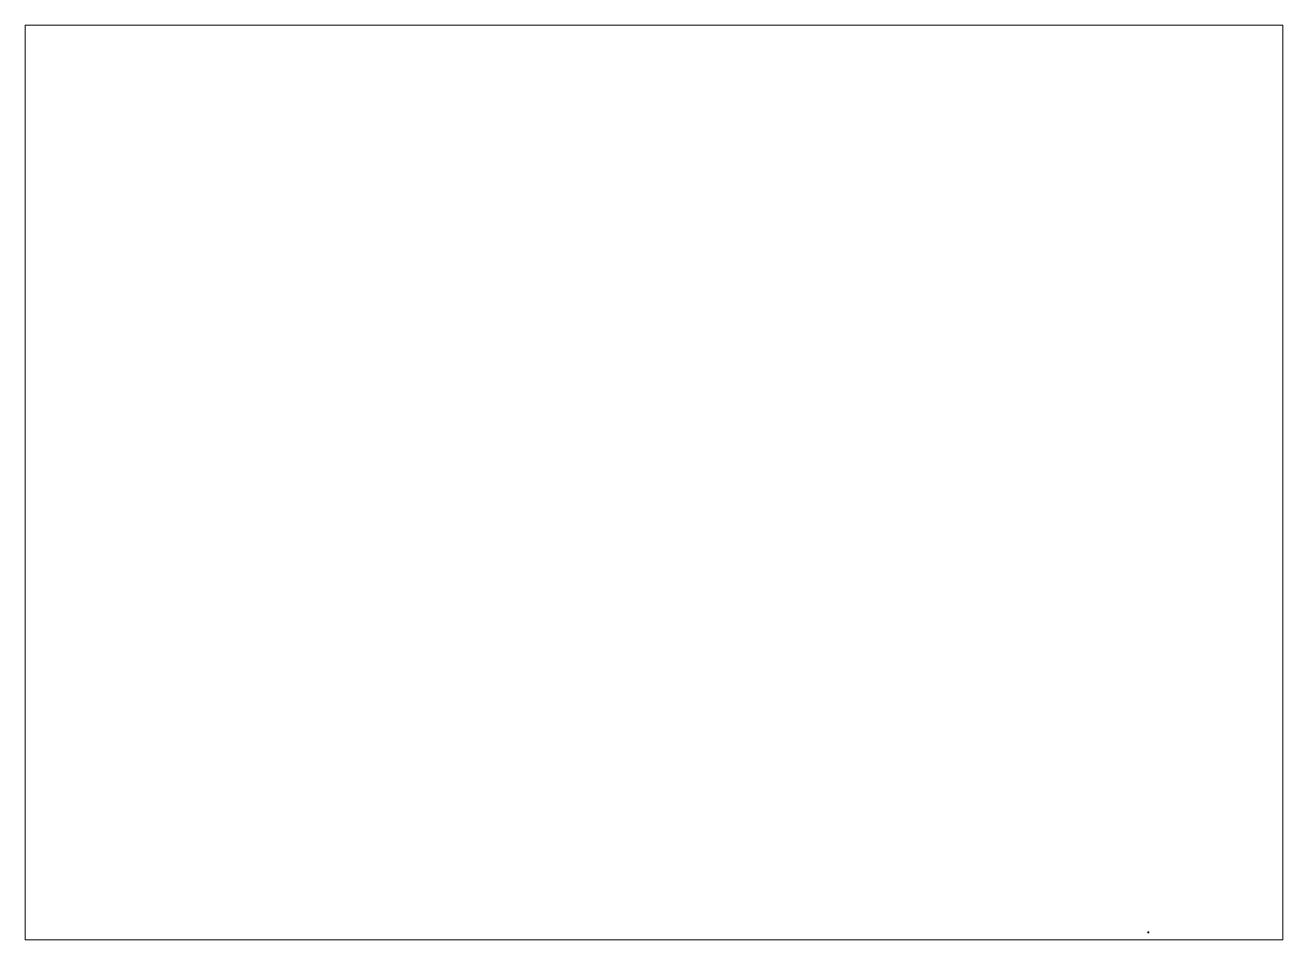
# Paper-space layout 'Layout1' of a CAD drawing. Extents: x 1.1 to 9.87, y 0.8 to 7.17.
# The model-space entities are those that its viewports show. They can reach past a viewport. Long polylines and large blocks are cut down to what shows.
import ezdxf

# ---------------------------------------------------------------- set-up
doc = ezdxf.new("R2010")
doc.units = 0
doc.header["$MEASUREMENT"] = 0
doc.layers.add('1', color=7, linetype='CONTINUOUS')
doc.layers.add('COMPONENT', color=7, linetype='CONTINUOUS')

msp = doc.modelspace()

# ---------------------------------------------------------------- linework, layer by layer
at = {"layer": '1', "color": 4, "linetype": 'Continuous'}
for p, q in [((644, 412), (647, 414)), ((654, 729), (647, 736)), ((649, 406), (657, 414)), ((664, 729), (652, 742)), ((653, 400), (668, 414)), ((675, 729), (656, 748)), ((657, 393), (678, 414)), ((685, 729), (660, 755)), ((663, 388), (689, 414)), ((696, 729), (670, 755)), ((674, 388), (700, 414)), ((707, 729), (680, 756)), ((683, 822), (979, 822)), ((683, 386), (710, 414)), ((717, 729), (688, 759)), ((690, 384), (721, 414)), ((728, 729), (695, 762)), ((698, 381), (731, 414)), ((738, 729), (703, 765)), ((706, 378), (742, 414)), ((749, 729), (711, 768)), ((714, 375), (753, 414)), ((760, 729), (719, 770)), ((721, 372), (763, 414)), ((770, 729), (727, 773)), ((729, 370), (774, 414)), ((781, 729), (734, 776)), ((737, 367), (785, 414)), ((792, 729), (741, 780)), ((743, 362), (795, 414)), ((759, 841), (744, 857)), ((801, 730), (744, 788)), ((744, 352), (801, 410)), ((805, 737), (745, 797)), ((745, 286), (761, 302)), ((749, 841), (746, 844)), ((746, 344), (807, 405)), ((746, 298), (750, 302)), ((812, 740), (751, 802)), ((770, 841), (754, 857)), ((754, 342), (814, 402)), ((755, 286), (771, 302)), ((818, 745), (761, 802)), ((780, 841), (764, 857)), ((765, 342), (820, 397)), ((766, 286), (782, 302)), ((820, 754), (772, 802)), ((791, 841), (775, 857)), ((776, 342), (820, 387)), ((776, 286), (792, 302)), ((820, 764), (782, 802)), ((802, 841), (786, 857)), ((786, 342), (820, 376)), ((787, 286), (803, 302)), ((820, 775), (793, 802)), ((812, 841), (796, 857)), ((797, 342), (820, 365)), ((798, 286), (814, 302)), ((817, 788), (804, 802)), ((820, 845), (807, 857)), ((807, 342), (817, 352)), ((808, 286), (820, 298)), ((817, 799), (814, 802)), ((820, 854), (817, 857)), ((819, 286), (820, 288)), ((820, 854), (824, 857)), ((820, 775), (848, 802)), ((820, 764), (858, 802)), ((820, 754), (869, 802)), ((820, 701), (901, 781)), ((820, 690), (910, 780)), ((820, 679), (920, 778)), ((820, 669), (920, 768)), ((820, 658), (920, 757)), ((820, 647), (920, 747)), ((820, 637), (920, 736)), ((820, 626), (920, 725)), ((820, 711), (828, 718)), ((820, 616), (920, 715)), ((820, 605), (920, 704)), ((820, 594), (920, 694)), ((820, 584), (920, 683)), ((820, 573), (920, 672)), ((820, 563), (920, 662)), ((820, 552), (920, 651)), ((820, 541), (920, 641)), ((820, 531), (920, 630)), ((820, 520), (920, 619)), ((820, 510), (920, 609)), ((820, 499), (920, 598)), ((820, 488), (920, 588)), ((820, 478), (920, 577)), ((820, 467), (920, 566)), ((820, 457), (920, 556)), ((820, 446), (920, 545)), ((820, 435), (920, 534)), ((820, 382), (920, 481)), ((820, 372), (920, 471)), ((820, 393), (833, 405)), ((820, 296), (827, 302)), ((821, 845), (834, 857)), ((821, 362), (920, 460)), ((821, 286), (837, 302)), ((823, 788), (837, 802)), ((823, 745), (880, 802)), ((823, 799), (827, 802)), ((823, 427), (920, 524)), ((823, 354), (920, 450)), ((823, 343), (920, 439)), ((828, 740), (890, 802)), ((829, 841), (845, 857)), ((831, 424), (920, 513)), ((832, 286), (848, 302)), ((833, 342), (920, 428)), ((836, 737), (896, 797)), ((838, 421), (920, 503)), ((839, 841), (855, 857)), ((839, 729), (839, 729)), ((840, 730), (897, 788)), ((840, 412), (920, 492)), ((842, 286), (858, 302)), ((843, 342), (920, 418)), ((850, 841), (866, 857)), ((853, 286), (869, 302)), ((854, 342), (920, 407)), ((860, 841), (877, 857)), ((864, 286), (880, 302)), ((865, 342), (920, 397)), ((871, 841), (887, 857)), ((874, 286), (890, 302)), ((875, 342), (920, 386)), ((882, 841), (897, 857)), ((885, 286), (896, 297)), ((886, 342), (897, 353)), ((892, 841), (895, 844)), ((895, 286), (897, 288)), ((908, 364), (920, 375)), ((919, 364), (920, 365))]:
    msp.add_line(p, q, dxfattribs=at)
at = {"layer": '1', "color": 3, "linetype": 'Continuous'}
for p, q in [((820, 910), (844, 916)), ((820, 910), (844, 903)), ((844, 903), (844, 916)), ((920, 910), (896, 916)), ((896, 903), (896, 916)), ((920, 910), (896, 903)), ((1229, 857), (1223, 834)), ((1236, 834), (1223, 834)), ((1229, 286), (1223, 310)), ((1236, 310), (1223, 310)), ((1229, 857), (1236, 834)), ((1229, 286), (1236, 310))]:
    msp.add_line(p, q, dxfattribs=at)
at = {"layer": 'COMPONENT', "color": 7, "linetype": 'Continuous'}
for p, q in [((644, 731), (657, 748)), ((644, 729), (644, 731)), ((644, 729), (644, 731)), ((644, 414), (644, 729)), ((801, 729), (644, 729)), ((801, 414), (644, 414)), ((644, 414), (644, 413)), ((644, 414), (644, 413)), ((644, 413), (657, 395)), ((657, 750), (658, 755)), ((657, 394), (658, 388)), ((658, 755), (677, 755)), ((658, 388), (677, 388)), ((677, 755), (737, 777)), ((677, 388), (737, 367)), ((688, 839), (690, 840)), ((708, 839), (688, 839)), ((688, 806), (688, 839)), ((708, 806), (688, 806)), ((690, 805), (688, 806)), ((690, 339), (688, 338)), ((708, 338), (688, 338)), ((688, 338), (688, 305)), ((708, 305), (688, 305)), ((688, 305), (690, 303)), ((690, 840), (708, 840)), ((690, 840), (690, 805)), ((708, 805), (690, 805)), ((708, 339), (690, 339)), ((690, 303), (690, 339)), ((690, 303), (708, 303)), ((707, 798), (708, 799)), ((708, 797), (707, 798)), ((708, 346), (707, 345)), ((707, 345), (708, 345)), ((708, 850), (709, 851)), ((708, 849), (708, 850)), ((708, 848), (708, 849)), ((708, 849), (708, 849)), ((708, 847), (708, 848)), ((708, 847), (708, 798)), ((708, 840), (708, 847)), ((708, 846), (708, 847)), ((708, 845), (708, 846)), ((708, 844), (708, 845)), ((708, 843), (708, 844)), ((709, 843), (708, 843)), ((708, 828), (709, 831)), ((708, 825), (708, 828)), ((708, 822), (708, 825)), ((708, 819), (708, 822)), ((708, 816), (708, 819)), ((709, 813), (708, 816)), ((708, 802), (709, 803)), ((708, 801), (708, 802)), ((708, 800), (708, 801)), ((708, 799), (708, 800)), ((708, 796), (708, 797)), ((708, 797), (708, 797)), ((708, 795), (708, 796)), ((709, 794), (708, 795)), ((709, 350), (708, 349)), ((708, 349), (708, 348)), ((708, 348), (708, 347)), ((708, 347), (708, 346)), ((708, 297), (708, 346)), ((708, 345), (708, 344)), ((708, 344), (708, 343)), ((708, 343), (708, 342)), ((708, 342), (709, 341)), ((709, 331), (708, 328)), ((708, 328), (708, 325)), ((708, 325), (708, 322)), ((708, 322), (708, 319)), ((708, 319), (708, 316)), ((708, 316), (709, 313)), ((708, 303), (708, 297)), ((709, 301), (708, 300)), ((708, 300), (708, 300)), ((708, 300), (708, 299)), ((708, 299), (708, 298)), ((708, 298), (708, 297)), ((708, 297), (708, 296)), ((708, 296), (708, 295)), ((708, 295), (708, 294)), ((708, 294), (708, 293)), ((708, 293), (709, 293)), ((709, 851), (709, 852)), ((709, 852), (710, 852)), ((709, 842), (709, 843)), ((710, 841), (709, 842)), ((709, 831), (710, 833)), ((710, 810), (709, 813)), ((709, 804), (710, 805)), ((709, 803), (709, 804)), ((709, 803), (709, 803)), ((709, 793), (709, 794)), ((710, 793), (709, 793)), ((710, 351), (709, 350)), ((709, 350), (709, 350)), ((709, 341), (709, 340)), ((709, 340), (709, 340)), ((709, 340), (710, 339)), ((710, 334), (709, 331)), ((709, 313), (710, 310)), ((710, 303), (709, 302)), ((709, 302), (709, 301)), ((709, 293), (709, 292)), ((709, 292), (710, 291)), ((710, 853), (711, 854)), ((710, 852), (710, 853)), ((710, 840), (710, 841)), ((711, 840), (710, 840)), ((710, 833), (711, 836)), ((712, 807), (710, 810)), ((710, 805), (711, 805)), ((710, 792), (710, 793)), ((711, 791), (710, 792)), ((711, 352), (710, 352)), ((710, 352), (710, 351)), ((710, 339), (711, 338)), ((712, 337), (710, 334)), ((710, 310), (711, 307)), ((711, 304), (710, 303)), ((710, 303), (710, 303)), ((710, 291), (710, 291)), ((710, 291), (711, 290)), ((711, 854), (712, 854)), ((712, 839), (711, 840)), ((711, 836), (712, 839)), ((711, 805), (711, 806)), ((711, 806), (712, 806)), ((712, 790), (711, 791)), ((711, 791), (711, 791)), ((712, 353), (711, 353)), ((711, 353), (711, 352)), ((711, 338), (711, 338)), ((711, 338), (712, 338)), ((711, 307), (712, 305)), ((712, 304), (711, 304)), ((711, 290), (712, 289)), ((712, 855), (734, 855)), ((712, 854), (712, 855)), ((734, 839), (712, 839)), ((712, 839), (712, 839)), ((712, 806), (712, 807)), ((734, 806), (712, 806)), ((734, 790), (712, 790)), ((734, 353), (712, 353)), ((734, 338), (712, 338)), ((712, 338), (712, 337)), ((734, 305), (712, 305)), ((712, 305), (712, 304)), ((712, 289), (734, 289)), ((712, 289), (712, 289)), ((735, 854), (734, 855)), ((734, 855), (741, 851)), ((734, 839), (735, 839)), ((735, 836), (734, 839)), ((734, 806), (735, 807)), ((735, 806), (734, 806)), ((734, 790), (741, 794)), ((734, 790), (735, 791)), ((734, 353), (735, 353)), ((734, 353), (741, 350)), ((734, 338), (735, 337)), ((735, 338), (734, 338)), ((735, 307), (734, 305)), ((734, 305), (735, 304)), ((734, 289), (741, 292)), ((735, 289), (734, 289)), ((736, 853), (735, 854)), ((735, 854), (735, 854)), ((735, 839), (735, 840)), ((735, 840), (736, 840)), ((737, 833), (735, 836)), ((735, 807), (736, 810)), ((736, 805), (735, 806)), ((735, 791), (736, 792)), ((735, 791), (735, 791)), ((735, 353), (735, 352)), ((735, 352), (736, 352)), ((736, 338), (735, 338)), ((735, 337), (736, 334)), ((737, 310), (735, 307)), ((735, 304), (735, 304)), ((735, 304), (736, 303)), ((736, 291), (735, 290)), ((735, 290), (735, 289)), ((737, 852), (736, 853)), ((736, 840), (737, 841)), ((736, 810), (737, 813)), ((737, 804), (736, 805)), ((736, 805), (736, 805)), ((736, 792), (737, 793)), ((736, 352), (737, 351)), ((737, 340), (736, 339)), ((736, 339), (736, 338)), ((736, 334), (737, 331)), ((736, 303), (737, 303)), ((737, 291), (736, 291)), ((738, 851), (737, 852)), ((737, 852), (737, 852)), ((737, 842), (737, 843)), ((737, 843), (738, 843)), ((737, 841), (737, 842)), ((738, 831), (737, 833)), ((737, 813), (738, 816)), ((737, 803), (737, 804)), ((738, 803), (737, 803)), ((737, 793), (738, 794)), ((737, 793), (737, 793)), ((737, 777), (738, 777)), ((737, 367), (738, 366)), ((737, 351), (737, 350)), ((737, 350), (738, 350)), ((738, 341), (737, 340)), ((737, 340), (737, 340)), ((737, 331), (738, 328)), ((738, 313), (737, 310)), ((737, 303), (737, 302)), ((737, 302), (737, 301)), ((737, 301), (738, 300)), ((738, 293), (737, 292)), ((737, 292), (737, 291)), ((738, 850), (738, 851)), ((738, 849), (738, 850)), ((739, 848), (738, 849)), ((738, 849), (738, 849)), ((738, 845), (739, 846)), ((738, 844), (738, 845)), ((738, 843), (738, 844)), ((738, 828), (738, 831)), ((739, 825), (738, 828)), ((738, 819), (739, 822)), ((738, 816), (738, 819)), ((738, 802), (738, 803)), ((738, 801), (738, 802)), ((739, 800), (738, 801)), ((738, 796), (739, 797)), ((738, 795), (738, 796)), ((738, 794), (738, 795)), ((738, 777), (739, 778)), ((738, 366), (739, 366)), ((738, 350), (738, 349)), ((738, 349), (738, 348)), ((738, 348), (739, 347)), ((739, 344), (738, 343)), ((738, 343), (738, 342)), ((738, 342), (738, 341)), ((738, 328), (738, 325)), ((738, 325), (739, 322)), ((739, 319), (738, 316)), ((738, 316), (738, 313)), ((738, 300), (738, 300)), ((738, 300), (738, 299)), ((738, 299), (739, 298)), ((739, 296), (738, 295)), ((738, 295), (738, 294)), ((738, 294), (738, 293)), ((738, 293), (738, 293)), ((739, 847), (739, 848)), ((739, 846), (739, 847)), ((739, 822), (739, 825)), ((739, 799), (739, 800)), ((739, 798), (739, 799)), ((739, 797), (739, 798)), ((739, 797), (739, 797)), ((739, 778), (740, 779)), ((739, 778), (739, 778)), ((739, 366), (740, 365)), ((739, 347), (739, 346)), ((739, 346), (739, 345)), ((739, 345), (739, 345)), ((739, 345), (739, 344)), ((739, 322), (739, 319)), ((739, 298), (739, 297)), ((739, 297), (739, 296)), ((740, 779), (741, 780)), ((740, 365), (740, 364)), ((740, 364), (741, 364)), ((741, 851), (744, 851)), ((741, 794), (744, 794)), ((741, 780), (742, 781)), ((741, 364), (742, 363)), ((741, 350), (744, 350)), ((741, 292), (744, 292)), ((742, 782), (743, 783)), ((742, 781), (742, 782)), ((742, 363), (742, 362)), ((742, 362), (743, 361)), ((743, 784), (744, 785)), ((743, 783), (743, 784)), ((743, 361), (743, 360)), ((743, 360), (744, 359)), ((820, 857), (744, 857)), ((744, 851), (744, 857)), ((747, 841), (744, 851)), ((747, 802), (744, 792)), ((744, 787), (744, 792)), ((744, 786), (744, 787)), ((744, 785), (744, 786)), ((744, 359), (744, 358)), ((744, 358), (744, 350)), ((747, 342), (744, 352)), ((747, 302), (744, 292)), ((744, 292), (744, 286)), ((820, 286), (744, 286)), ((817, 841), (747, 841)), ((747, 841), (747, 802)), ((820, 840), (747, 840)), ((820, 838), (747, 838)), ((820, 806), (747, 806)), ((820, 804), (747, 804)), ((817, 802), (747, 802)), ((747, 302), (747, 342)), ((817, 342), (747, 342)), ((820, 340), (747, 340)), ((820, 338), (747, 338)), ((820, 306), (747, 306)), ((820, 304), (747, 304)), ((817, 302), (747, 302)), ((803, 737), (801, 735)), ((801, 735), (801, 409)), ((803, 407), (801, 409)), ((804, 736), (802, 734)), ((802, 729), (802, 734)), ((804, 729), (802, 731)), ((839, 729), (802, 729)), ((802, 415), (802, 409)), ((804, 415), (802, 413)), ((839, 415), (802, 415)), ((804, 407), (802, 409)), ((812, 740), (803, 737)), ((812, 404), (803, 407)), ((816, 741), (804, 736)), ((816, 403), (804, 407)), ((812, 740), (820, 747)), ((812, 404), (820, 397)), ((816, 741), (819, 737)), ((816, 403), (819, 407)), ((817, 843), (820, 846)), ((817, 840), (817, 843)), ((817, 804), (817, 784)), ((817, 784), (820, 781)), ((817, 359), (820, 362)), ((817, 340), (817, 359)), ((817, 301), (820, 298)), ((822, 737), (819, 737)), ((822, 407), (819, 407)), ((820, 857), (820, 846)), ((820, 857), (820, 840)), ((820, 857), (897, 857)), ((823, 843), (820, 846)), ((820, 840), (894, 840)), ((820, 838), (894, 838)), ((820, 806), (894, 806)), ((820, 804), (894, 804)), ((820, 747), (820, 804)), ((820, 791), (820, 804)), ((823, 784), (820, 781)), ((829, 740), (820, 747)), ((820, 716), (838, 722)), ((820, 716), (820, 428)), ((820, 715), (822, 716)), ((820, 428), (838, 422)), ((829, 404), (820, 397)), ((820, 340), (820, 397)), ((823, 359), (820, 362)), ((820, 340), (894, 340)), ((820, 338), (894, 338)), ((820, 306), (894, 306)), ((820, 304), (894, 304)), ((820, 286), (820, 304)), ((823, 301), (820, 298)), ((820, 286), (897, 286)), ((825, 741), (822, 737)), ((825, 403), (822, 407)), ((823, 840), (823, 843)), ((823, 841), (894, 841)), ((823, 804), (823, 784)), ((823, 802), (894, 802)), ((823, 340), (823, 359)), ((823, 342), (894, 342)), ((823, 304), (823, 301)), ((823, 302), (894, 302)), ((825, 741), (837, 737)), ((825, 403), (837, 407)), ((829, 740), (838, 737)), ((829, 404), (838, 407)), ((837, 737), (839, 735)), ((837, 407), (839, 409)), ((838, 737), (840, 735)), ((838, 407), (840, 409)), ((839, 729), (839, 735)), ((839, 415), (839, 409)), ((840, 735), (840, 724)), ((840, 409), (840, 420)), ((894, 841), (897, 851)), ((894, 841), (894, 802)), ((894, 802), (897, 792)), ((894, 802), (897, 792)), ((894, 341), (897, 351)), ((894, 302), (894, 342)), ((894, 302), (897, 292)), ((897, 851), (897, 857)), ((900, 850), (897, 850)), ((900, 793), (897, 793)), ((897, 790), (897, 792)), ((897, 790), (897, 792)), ((897, 788), (897, 790)), ((897, 787), (897, 788)), ((898, 786), (897, 787)), ((898, 358), (897, 357)), ((897, 357), (897, 356)), ((897, 356), (897, 351)), ((900, 350), (897, 350)), ((897, 292), (897, 286)), ((900, 292), (897, 292)), ((898, 785), (898, 786)), ((899, 784), (898, 785)), ((899, 360), (898, 359)), ((898, 359), (898, 358)), ((899, 783), (899, 784)), ((900, 783), (899, 783)), ((900, 361), (899, 360)), ((899, 360), (899, 360)), ((907, 854), (900, 850)), ((907, 789), (900, 793)), ((901, 782), (900, 783)), ((901, 362), (900, 361)), ((907, 353), (900, 350)), ((907, 289), (900, 292)), ((901, 781), (901, 782)), ((902, 781), (901, 781)), ((902, 362), (901, 362)), ((902, 847), (903, 848)), ((902, 846), (902, 847)), ((902, 845), (902, 846)), ((903, 844), (902, 845)), ((902, 824), (903, 827)), ((902, 821), (902, 824)), ((902, 818), (902, 821)), ((903, 815), (902, 818)), ((902, 799), (903, 800)), ((902, 798), (902, 799)), ((902, 797), (902, 798)), ((902, 796), (902, 797)), ((903, 795), (902, 796)), ((902, 796), (902, 796)), ((902, 781), (904, 780)), ((903, 363), (902, 362)), ((903, 348), (902, 347)), ((902, 347), (902, 346)), ((902, 346), (902, 345)), ((902, 345), (902, 345)), ((902, 345), (902, 344)), ((902, 344), (903, 343)), ((903, 328), (902, 325)), ((902, 325), (902, 322)), ((902, 322), (902, 319)), ((902, 319), (903, 316)), ((903, 299), (902, 298)), ((902, 298), (902, 297)), ((902, 297), (902, 296)), ((902, 296), (903, 295)), ((903, 850), (904, 851)), ((903, 849), (903, 850)), ((903, 848), (903, 849)), ((903, 848), (903, 848)), ((903, 843), (903, 844)), ((903, 842), (903, 843)), ((904, 841), (903, 842)), ((903, 842), (903, 842)), ((903, 830), (904, 832)), ((903, 827), (903, 830)), ((904, 812), (903, 815)), ((903, 801), (903, 802)), ((903, 802), (904, 802)), ((903, 800), (903, 801)), ((903, 794), (903, 795)), ((903, 793), (903, 794)), ((904, 792), (903, 793)), ((904, 363), (903, 363)), ((904, 350), (903, 350)), ((903, 350), (903, 349)), ((903, 349), (903, 348)), ((903, 343), (903, 342)), ((903, 342), (903, 341)), ((903, 341), (904, 340)), ((904, 331), (903, 328)), ((903, 316), (903, 313)), ((903, 313), (904, 310)), ((904, 302), (903, 301)), ((903, 301), (903, 300)), ((903, 300), (903, 300)), ((903, 300), (903, 299)), ((903, 295), (903, 294)), ((903, 294), (903, 293)), ((903, 293), (903, 293)), ((903, 293), (904, 292)), ((904, 851), (905, 852)), ((904, 851), (904, 851)), ((904, 840), (904, 841)), ((905, 839), (904, 840)), ((904, 832), (906, 835)), ((905, 809), (904, 812)), ((904, 803), (905, 804)), ((904, 802), (904, 803)), ((905, 791), (904, 792)), ((904, 792), (904, 792)), ((920, 780), (904, 780)), ((904, 363), (906, 364)), ((905, 352), (904, 351)), ((904, 351), (904, 350)), ((904, 340), (904, 340)), ((904, 340), (905, 339)), ((905, 334), (904, 331)), ((904, 310), (906, 307)), ((905, 303), (904, 303)), ((904, 303), (904, 302)), ((904, 292), (904, 291)), ((904, 291), (905, 291)), ((905, 852), (906, 853)), ((906, 839), (905, 839)), ((906, 806), (905, 809)), ((905, 804), (906, 805)), ((905, 804), (905, 804)), ((905, 790), (905, 791)), ((906, 790), (905, 790)), ((906, 353), (905, 352)), ((905, 352), (905, 352)), ((905, 339), (905, 338)), ((905, 338), (906, 338)), ((906, 337), (905, 334)), ((906, 304), (905, 303)), ((905, 291), (906, 290)), ((906, 853), (907, 854)), ((906, 853), (906, 853)), ((906, 838), (906, 839)), ((907, 838), (906, 838)), ((906, 835), (907, 838)), ((907, 805), (906, 806)), ((906, 805), (907, 805)), ((907, 789), (906, 790)), ((920, 364), (906, 364)), ((907, 353), (906, 353)), ((907, 338), (906, 337)), ((906, 338), (907, 338)), ((906, 307), (907, 305)), ((907, 305), (906, 304)), ((906, 304), (906, 304)), ((906, 290), (906, 289)), ((906, 289), (907, 289)), ((929, 854), (907, 854)), ((907, 838), (929, 838)), ((907, 805), (929, 805)), ((907, 789), (929, 789)), ((907, 353), (929, 353)), ((907, 338), (929, 338)), ((907, 305), (929, 305)), ((929, 289), (907, 289)), ((920, 364), (920, 780)), ((928, 838), (929, 838)), ((930, 835), (928, 838)), ((930, 307), (928, 305)), ((928, 305), (929, 304)), ((929, 853), (929, 854)), ((930, 853), (929, 853)), ((929, 838), (930, 839)), ((929, 806), (931, 809)), ((929, 805), (929, 806)), ((930, 805), (929, 805)), ((929, 789), (929, 790)), ((929, 790), (930, 790)), ((929, 353), (929, 353)), ((929, 353), (930, 352)), ((929, 338), (929, 337)), ((930, 338), (929, 338)), ((929, 337), (931, 334)), ((929, 304), (930, 304)), ((930, 290), (929, 289)), ((929, 289), (929, 289)), ((931, 852), (930, 853)), ((930, 839), (931, 839)), ((931, 832), (930, 835)), ((930, 804), (930, 805)), ((931, 804), (930, 804)), ((930, 790), (931, 791)), ((930, 352), (931, 352)), ((931, 339), (930, 338)), ((930, 338), (930, 338)), ((931, 310), (930, 307)), ((930, 304), (931, 303)), ((931, 291), (930, 290)), ((931, 851), (931, 852)), ((932, 851), (931, 851)), ((931, 840), (932, 841)), ((931, 839), (931, 840)), ((932, 830), (931, 832)), ((931, 809), (932, 812)), ((931, 803), (931, 804)), ((932, 802), (931, 803)), ((931, 791), (931, 792)), ((931, 792), (932, 792)), ((931, 352), (931, 351)), ((931, 351), (932, 350)), ((932, 340), (931, 340)), ((931, 340), (931, 339)), ((931, 334), (932, 331)), ((932, 313), (931, 310)), ((931, 303), (931, 303)), ((931, 303), (932, 302)), ((932, 292), (931, 291)), ((931, 291), (931, 291)), ((932, 850), (932, 851)), ((933, 849), (932, 850)), ((932, 841), (932, 842)), ((932, 842), (933, 842)), ((933, 827), (932, 830)), ((932, 812), (933, 815)), ((933, 801), (932, 802)), ((932, 802), (932, 802)), ((932, 793), (933, 794)), ((932, 792), (932, 793)), ((932, 350), (932, 350)), ((932, 350), (933, 349)), ((933, 342), (932, 341)), ((932, 341), (932, 340)), ((932, 331), (933, 328)), ((933, 316), (932, 313)), ((932, 302), (932, 301)), ((932, 301), (933, 300)), ((933, 293), (932, 293)), ((932, 293), (932, 292)), ((933, 848), (933, 849)), ((933, 847), (933, 848)), ((933, 848), (933, 848)), ((933, 846), (933, 847)), ((933, 846), (933, 797)), ((933, 839), (933, 846)), ((933, 845), (933, 846)), ((933, 844), (933, 845)), ((933, 843), (933, 844)), ((933, 842), (933, 843)), ((951, 839), (933, 839)), ((933, 838), (953, 838)), ((933, 824), (933, 827)), ((933, 821), (933, 824)), ((933, 818), (933, 821)), ((933, 815), (933, 818)), ((933, 805), (953, 805)), ((933, 804), (951, 804)), ((933, 800), (933, 801)), ((933, 799), (933, 800)), ((933, 798), (933, 799)), ((933, 797), (933, 798)), ((933, 796), (933, 797)), ((933, 795), (933, 796)), ((933, 796), (933, 796)), ((933, 794), (933, 795)), ((933, 349), (933, 348)), ((933, 348), (933, 347)), ((933, 347), (933, 346)), ((933, 297), (933, 346)), ((933, 346), (933, 345)), ((933, 345), (933, 345)), ((933, 345), (933, 344)), ((933, 344), (933, 343)), ((933, 343), (933, 342)), ((933, 339), (951, 339)), ((933, 338), (953, 338)), ((933, 328), (933, 325)), ((933, 325), (933, 322)), ((933, 322), (933, 319)), ((933, 319), (933, 316)), ((933, 305), (953, 305)), ((951, 303), (933, 303)), ((933, 303), (933, 297)), ((933, 300), (933, 300)), ((933, 300), (933, 299)), ((933, 299), (933, 298)), ((933, 298), (933, 297)), ((933, 297), (933, 296)), ((933, 296), (933, 295)), ((933, 295), (933, 294)), ((933, 294), (933, 293)), ((951, 839), (951, 804)), ((953, 838), (951, 839)), ((951, 804), (953, 805)), ((951, 303), (951, 339)), ((951, 339), (953, 338)), ((953, 305), (951, 303)), ((953, 805), (953, 838)), ((953, 338), (953, 305))]:
    msp.add_line(p, q, dxfattribs=at)
at = {"layer": 'COMPONENT', "color": 4, "linetype": 'Continuous'}
for p, q in [((920, 572), (644, 572)), ((683, 322), (979, 322)), ((808, 729), (802, 735)), ((808, 415), (802, 409)), ((812, 729), (804, 737)), ((812, 415), (804, 407)), ((815, 729), (807, 738)), ((815, 415), (807, 406)), ((819, 729), (810, 739)), ((819, 415), (810, 405)), ((823, 729), (813, 740)), ((823, 415), (813, 404)), ((817, 304), (817, 301)), ((827, 729), (819, 737)), ((827, 415), (819, 407)), ((831, 729), (822, 738)), ((831, 415), (822, 406)), ((834, 729), (824, 740)), ((834, 415), (824, 404)), ((838, 729), (827, 740)), ((838, 415), (827, 403)), ((839, 732), (833, 738)), ((839, 411), (833, 405))]:
    msp.add_line(p, q, dxfattribs=at)
at = {"layer": 'COMPONENT', "color": 3, "linetype": 'Continuous'}
for p, q in [((820, 866), (820, 919)), ((896, 910), (844, 910)), ((906, 857), (1238, 857)), ((906, 286), (1238, 286)), ((920, 788), (920, 919)), ((1229, 834), (1229, 592)), ((1229, 552), (1229, 310))]:
    msp.add_line(p, q, dxfattribs=at)
at = {"layer": 'COMPONENT', "color": 5, "linetype": 'Continuous'}
for p, q in [((868, 939), (877, 939)), ((1229, 572), (1236, 572))]:
    msp.add_line(p, q, dxfattribs=at)
at = {"layer": 'COMPONENT', "color": 7, "linetype": 'Continuous'}
for centre, radius, start, end in [((654, 750), 3.07, 322.5, 350), ((654, 394), 3.07, 10, 37.5), ((838, 735), 2.15, 0, 75), ((838, 724), 2.15, 285, 0), ((838, 420), 2.15, 0, 75)]:
    msp.add_arc(centre, radius, start, end, dxfattribs=at)
for p in [(644, 731), (644, 729), (644, 729), (658, 755), (820, 857), (820, 857), (820, 286), (820, 286), (920, 780), (920, 364)]:
    msp.add_point(p, dxfattribs=at)
at = {"layer": 'COMPONENT', "color": 4, "linetype": 'Continuous'}
for p in [(644, 414), (644, 414), (644, 413), (658, 388), (744, 857), (744, 286)]:
    msp.add_point(p, dxfattribs=at)

psp = doc.layouts.get("Layout1")

# ---------------------------------------------------------------- viewports
at = {"layer": 'COMPONENT', "linetype": 'Continuous', "view_target_point": (847.062, 536.5906)}
psp.add_viewport(center=(5.4813, 3.9854), size=(8.77, 6.376667), view_center_point=(-465360.7647, 423322.6824), view_height=860714.783587, dxfattribs=at)

doc.saveas('drawing.dxf')
